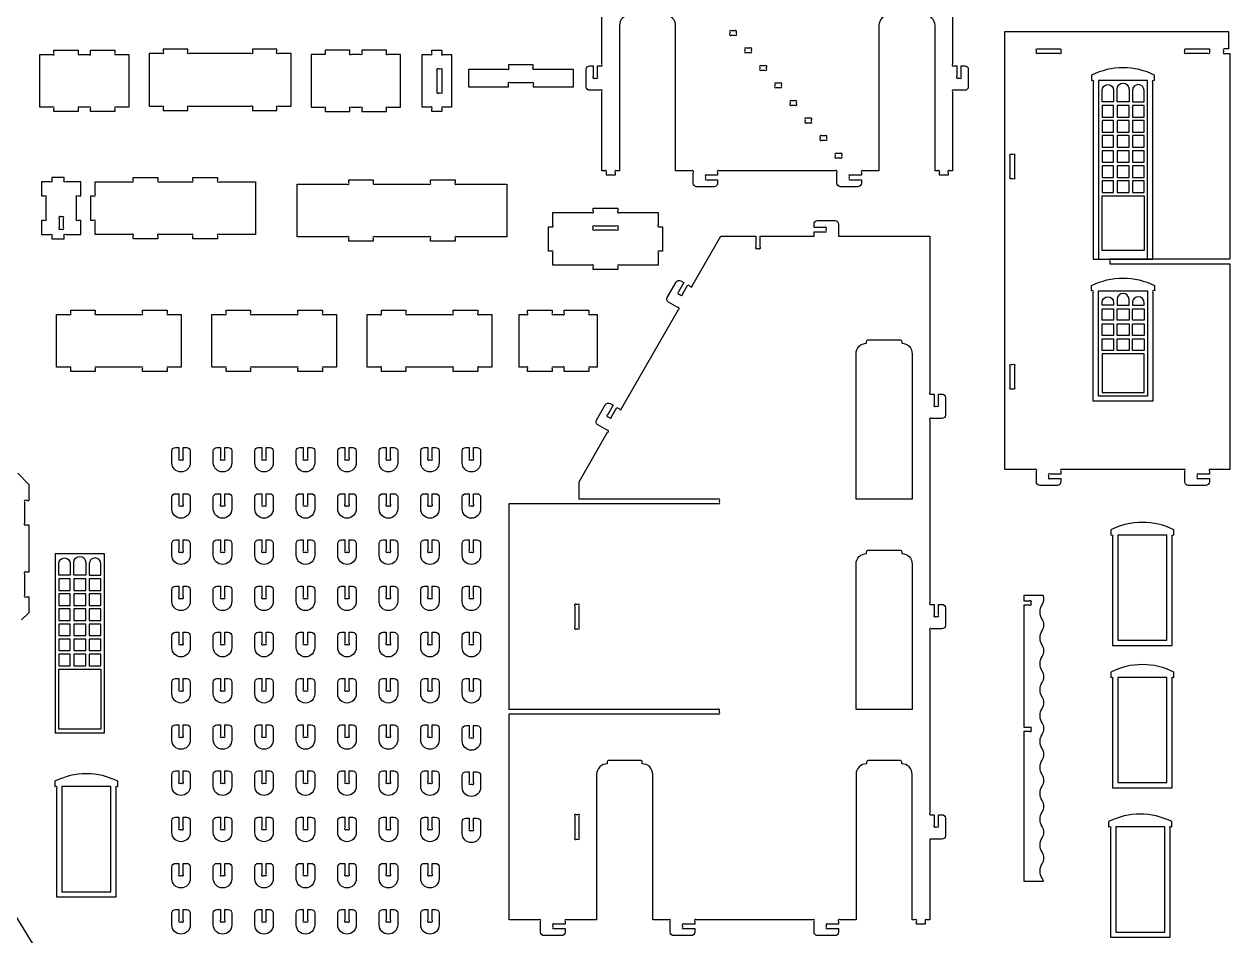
# Model space of a CAD drawing. Extents: x -4074 to 4228, y -3406 to 3854.
# Drawn here: x 920 to 4222, y -220 to 2277 of the extents above; entities that cross this region are included whole.
import ezdxf

# ---------------------------------------------------------------- set-up
doc = ezdxf.new("R2010")
doc.units = 0
doc.header["$MEASUREMENT"] = 0
doc.layers.get('0').update_dxf_attribs({"linetype": 'CONTINUOUS'})

msp = doc.modelspace()

# ---------------------------------------------------------------- linework, layer by layer
for points in [[(3462.1, 2667.6), (3462.1, 2167.3, 1), (3466.3, 2163), (3474.1, 2163), (3474.1, 2133.7, 1), (3478.3, 2129.4), (3481.8, 2129.4, 1), (3486.1, 2133.7), (3486.1, 2163), (3495.7, 2163, -0.414214), (3505.3, 2153.4), (3505.3, 2105.4, -0.414214), (3495.7, 2095.8), (3466.3, 2095.8, 1), (3462.1, 2091.6), (3462.1, 1875), (3454.3, 1875, 1), (3450.1, 1870.8), (3450.1, 1863), (3426.1, 1863), (3426.1, 1870.8, 1), (3421.8, 1875), (3414.1, 1875), (3414.1, 2273.4, 0.414214), (3385.3, 2302.2)], [(2578.9, 2302.2, 0.414214), (2550.1, 2273.4), (2550.1, 1875), (2542.3, 1875, 1), (2538.1, 1870.8), (2538.1, 1863), (2514.1, 1863), (2514.1, 1870.8, 1), (2509.8, 1875), (2502.1, 1875), (2502.1, 2091.6, 1), (2497.8, 2095.8), (2468.5, 2095.8, -0.414214), (2458.9, 2105.4), (2458.9, 2153.4, -0.414214), (2468.5, 2163), (2478.1, 2163), (2478.1, 2133.7, 1), (2482.3, 2129.4), (2485.8, 2129.4, 1), (2490.1, 2133.7), (2490.1, 2163), (2497.8, 2163, 1), (2502.1, 2167.3), (2502.1, 2439)], [(3289.3, 2302.2, 0.414214), (3260.5, 2273.4), (3260.5, 1875), (3216.7, 1875, 1), (3212.5, 1870.8), (3212.5, 1863), (3183.1, 1863, 1), (3178.9, 1858.8), (3178.9, 1855.3, 1), (3183.1, 1851), (3212.5, 1851), (3212.5, 1841.4, -0.414214), (3202.9, 1831.8), (3154.9, 1831.8, -0.414214), (3145.3, 1841.4), (3145.3, 1870.8, 1), (3141, 1875), (2823.1, 1875, 1), (2818.9, 1870.8), (2818.9, 1863), (2789.5, 1863, 1), (2785.3, 1858.8), (2785.3, 1855.3, 1), (2789.5, 1851), (2818.9, 1851), (2818.9, 1841.4, -0.414214), (2809.3, 1831.8), (2761.3, 1831.8, -0.414214), (2751.7, 1841.4), (2751.7, 1870.8, 1), (2747.4, 1875), (2703.7, 1875), (2703.7, 2273.4, 0.414214), (2674.9, 2302.2)], [(902.3, 1047), (933, 1016.2), (933, 976.9, -1), (928.8, 972.6), (925.3, 972.6, 1), (921, 968.4), (921, 909.7, 1), (925.3, 905.4), (933, 905.4), (933, 775.8), (925.3, 775.8, 1), (921, 771.6), (921, 712.9, 1), (925.3, 708.6), (933, 708.6), (933, 665.1), (913, 645.1)]]:
    msp.add_lwpolyline(points, format="xyb")
for points in [[(2856.4, 2247), (2865.8, 2247, 1), (2870.1, 2251.3), (2870.1, 2254.8, 1), (2865.8, 2259), (2856.4, 2259, 1), (2852.2, 2254.8), (2852.2, 2251.3, 1)], [(4218.1, 2208.9), (4207.9, 2208.9, 1), (4203.7, 2204.6), (4203.7, 2201.1, 1), (4207.9, 2196.9), (4221.6, 2196.9), (4221.6, 1632.9), (3897.5, 1632.9, 1), (3893.2, 1628.6), (3893.2, 1625.1, 1), (3897.5, 1620.9), (4221.6, 1620.9), (4221.6, 1056.9), (4169.5, 1056.9, 1), (4165.3, 1052.6), (4165.3, 1044.9), (4135.9, 1044.9, 1), (4131.7, 1040.6), (4131.7, 1037.1, 1), (4135.9, 1032.9), (4165.3, 1032.9), (4165.3, 1023.3, -0.414214), (4155.7, 1013.7), (4107.7, 1013.7, -0.414214), (4098.1, 1023.3), (4098.1, 1052.6, 1), (4093.8, 1056.9), (3763.1, 1056.9, 1), (3758.8, 1052.6), (3758.8, 1044.9), (3729.5, 1044.9, 1), (3725.2, 1040.6), (3725.2, 1037.1, 1), (3729.5, 1032.9), (3758.8, 1032.9), (3758.8, 1023.3, -0.414214), (3749.2, 1013.7), (3701.2, 1013.7, -0.414214), (3691.6, 1023.3), (3691.6, 1052.6, 1), (3687.4, 1056.9), (3605.2, 1056.9), (3605.2, 2256.9), (4218.1, 2256.9)], [(1206.9, 2049.4), (1172.6, 2049.4, 1), (1168.4, 2045.2), (1168.4, 2037.4), (1101.2, 2037.4), (1101.2, 2045.2, 1), (1096.9, 2049.4), (1072.4, 2049.4, 1), (1068.2, 2045.2), (1068.2, 2037.4), (1001, 2037.4), (1001, 2045.2, 1), (996.7, 2049.4), (962.4, 2049.4), (962.4, 2193.4), (996.7, 2193.4, 1), (1001, 2197.6), (1001, 2205.4), (1068.2, 2205.4), (1068.2, 2197.6, 1), (1072.4, 2193.4), (1096.9, 2193.4, 1), (1101.2, 2197.6), (1101.2, 2205.4), (1168.4, 2205.4), (1168.4, 2197.6, 1), (1172.6, 2193.4), (1206.9, 2193.4)], [(1367.9, 2040.6), (1367.9, 2048.4, -1), (1372.1, 2052.6), (1540.7, 2052.6, -1), (1544.9, 2048.4), (1544.9, 2040.6), (1612.1, 2040.6), (1612.1, 2048.4, -1), (1616.4, 2052.6), (1650.7, 2052.6), (1650.7, 2196.6), (1616.4, 2196.6, -1), (1612.1, 2200.9), (1612.1, 2208.6), (1544.9, 2208.6), (1544.9, 2200.9, -1), (1540.7, 2196.6), (1372.1, 2196.6, -1), (1367.9, 2200.9), (1367.9, 2208.6), (1300.7, 2208.6), (1300.7, 2200.9, -1), (1296.5, 2196.6), (1262.1, 2196.6), (1262.1, 2052.6), (1296.5, 2052.6, -1), (1300.7, 2048.4), (1300.7, 2040.6)], [(1911.8, 2037.4), (1911.8, 2045.2, -1), (1916.1, 2049.4), (1950.4, 2049.4), (1950.4, 2193.4), (1916.1, 2193.4, -1), (1911.8, 2197.6), (1911.8, 2205.4), (1844.6, 2205.4), (1844.6, 2197.6, -1), (1840.4, 2193.4), (1815.9, 2193.4, -1), (1811.6, 2197.6), (1811.6, 2205.4), (1744.4, 2205.4), (1744.4, 2193.4), (1705.9, 2193.4), (1705.9, 2049.4), (1740.2, 2049.4, -1), (1744.4, 2045.2), (1744.4, 2037.4), (1811.6, 2037.4), (1811.6, 2045.2, -1), (1815.9, 2049.4), (1840.4, 2049.4, -1), (1844.6, 2045.2), (1844.6, 2037.4)], [(2090.1, 2049.4), (2067.5, 2049.4, 1), (2063.2, 2045.2), (2063.2, 2037.4), (2036.3, 2037.4), (2036.3, 2045.2, 1), (2032.1, 2049.4), (2009.5, 2049.4), (2009.5, 2193.4), (2032.1, 2193.4, 1), (2036.3, 2197.6), (2036.3, 2205.4), (2063.2, 2205.4), (2063.2, 2197.6, 1), (2067.5, 2193.4), (2090.1, 2193.4)], [(2893.4, 2206.8), (2893.4, 2203.3, 1), (2897.6, 2199), (2907.1, 2199, 1), (2911.3, 2203.3), (2911.3, 2206.8, 1), (2907.1, 2211), (2897.6, 2211, 1)], [(3695.9, 2208.9), (3754.6, 2208.9, -1), (3758.8, 2204.6), (3758.8, 2201.1, -1), (3754.6, 2196.9), (3695.9, 2196.9, -1), (3691.6, 2201.1), (3691.6, 2204.6, -1)], [(4161, 2196.9), (4102.3, 2196.9, -1), (4098.1, 2201.1), (4098.1, 2204.6, -1), (4102.3, 2208.9), (4161, 2208.9, -1), (4165.3, 2204.6), (4165.3, 2201.1, -1)], [(2063.2, 2150.8), (2063.2, 2092, -1), (2059, 2087.8), (2055.5, 2087.8, -1), (2051.2, 2092), (2051.2, 2150.8, -1), (2055.5, 2155), (2059, 2155, -1)], [(2246.6, 2105.1), (2246.6, 2112.8, -1), (2250.9, 2117.1), (2309.6, 2117.1, -1), (2313.8, 2112.8), (2313.8, 2105.1), (2424.2, 2105.1), (2424.2, 2153.1), (2318.1, 2153.1, -1), (2313.8, 2157.3), (2313.8, 2165.1), (2246.6, 2165.1), (2246.6, 2157.3, -1), (2242.4, 2153.1), (2136.2, 2153.1), (2136.2, 2105.1)], [(2952.6, 2155.3), (2952.6, 2158.8, 1), (2948.3, 2163), (2938.9, 2163, 1), (2934.6, 2158.8), (2934.6, 2155.3, 1), (2938.9, 2151), (2948.3, 2151, 1)], [(3842.7, 2122.5), (3843.2, 2122.5, -1), (3847.5, 2118.2), (3847.5, 1632.9), (4010.7, 1632.9), (4010.7, 2118.2, -1), (4014.9, 2122.5), (4015.5, 2122.5), (4015.5, 2136.9, 0.238913), (3842.7, 2136.9)], [(2980.1, 2103), (2989.6, 2103, 1), (2993.8, 2107.3), (2993.8, 2110.8, 1), (2989.6, 2115), (2980.1, 2115, 1), (2975.9, 2110.8), (2975.9, 2107.3, 1)], [(3912.7, 2063.8), (3912.7, 2099, -1), (3945.4, 2099), (3945.4, 2063.8)], [(3903.1, 2095.5), (3903.1, 2063.8), (3871.5, 2063.8), (3871.5, 2095.5, -1)], [(3955, 2095.5), (3955, 2063.8), (3986.7, 2063.8), (3986.7, 2095.5, 1)], [(3021.3, 2055), (3030.8, 2055, 1), (3035, 2059.3), (3035, 2062.8, 1), (3030.8, 2067), (3021.3, 2067, 1), (3017.1, 2062.8), (3017.1, 2059.3, 1)], [(3062.6, 2007), (3072, 2007, 1), (3076.3, 2011.3), (3076.3, 2014.8, 1), (3072, 2019), (3062.6, 2019, 1), (3058.3, 2014.8), (3058.3, 2011.3, 1)], [(3103.8, 1959), (3113.3, 1959, 1), (3117.5, 1963.3), (3117.5, 1966.8, 1), (3113.3, 1971), (3103.8, 1971, 1), (3099.6, 1966.8), (3099.6, 1963.3, 1)], [(3145.1, 1911), (3154.5, 1911, 1), (3158.7, 1915.3), (3158.7, 1918.8, 1), (3154.5, 1923), (3145.1, 1923, 1), (3140.8, 1918.8), (3140.8, 1915.3, 1)], [(3631.6, 1916.6), (3631.6, 1857.9, -1), (3627.4, 1853.7), (3625.6, 1853.7), (3623.9, 1853.7, -1), (3619.6, 1857.9), (3619.6, 1916.6, -1), (3623.9, 1920.9), (3627.4, 1920.9, -1)], [(1029.7, 1689), (1029.7, 1696.8, -1), (1033.9, 1701), (1075.3, 1701), (1075.3, 1739.4), (1067.5, 1739.4, -1), (1063.3, 1743.7), (1063.3, 1802.4, -1), (1067.5, 1806.6), (1075.3, 1806.6), (1075.3, 1845), (1033.9, 1845, -1), (1029.7, 1849.3), (1029.7, 1857), (996.1, 1857), (996.1, 1849.3, -1), (991.8, 1845), (967.3, 1845), (967.3, 1806.6), (975, 1806.6, -1), (979.3, 1802.4), (979.3, 1743.7, -1), (975, 1739.4), (967.3, 1739.4), (967.3, 1701), (991.8, 1701, -1), (996.1, 1696.8), (996.1, 1689)], [(1553.5, 1701), (1453.6, 1701, 1), (1449.4, 1696.8), (1449.4, 1689), (1382.2, 1689), (1382.2, 1696.8, 1), (1377.9, 1701), (1290.1, 1701, 1), (1285.8, 1696.8), (1285.8, 1689), (1218.6, 1689), (1218.6, 1696.8, 1), (1214.4, 1701), (1114.5, 1701), (1114.5, 1735.2, 1), (1110.2, 1739.4), (1102.5, 1739.4), (1102.5, 1806.6), (1110.2, 1806.6, 1), (1114.5, 1810.9), (1114.5, 1845), (1214.4, 1845, 1), (1218.6, 1849.3), (1218.6, 1857), (1285.8, 1857), (1285.8, 1849.3, 1), (1290.1, 1845), (1377.9, 1845, 1), (1382.2, 1849.3), (1382.2, 1857), (1449.4, 1857), (1449.4, 1849.3, 1), (1453.6, 1845), (1553.5, 1845)], [(1876, 1850.6), (1876, 1842.8, 1), (1880.3, 1838.6), (2028.6, 1838.6, 1), (2032.8, 1842.8), (2032.8, 1850.6), (2100, 1850.6), (2100, 1842.8, 1), (2104.2, 1838.6), (2241.5, 1838.6), (2241.5, 1694.6), (2104.2, 1694.6, 1), (2100, 1690.3), (2100, 1682.6), (2032.8, 1682.6), (2032.8, 1690.3, 1), (2028.6, 1694.6), (1880.3, 1694.6, 1), (1876, 1690.3), (1876, 1682.6), (1808.8, 1682.6), (1808.8, 1690.3, 1), (1804.6, 1694.6), (1667.3, 1694.6), (1667.3, 1838.6), (1804.6, 1838.6, 1), (1808.8, 1842.8), (1808.8, 1850.6)], [(2478.2, 1604.7), (2478.2, 1612.5, 1), (2473.9, 1616.7), (2367.8, 1616.7), (2367.8, 1650.9, 1), (2363.5, 1655.1), (2355.8, 1655.1), (2355.8, 1722.3), (2363.5, 1722.3, 1), (2367.8, 1726.6), (2367.8, 1760.7), (2473.9, 1760.7, 1), (2478.2, 1765), (2478.2, 1772.7), (2545.4, 1772.7), (2545.4, 1765, 1), (2549.6, 1760.7), (2655.8, 1760.7), (2655.8, 1726.6, 1), (2660, 1722.3), (2667.8, 1722.3), (2667.8, 1655.1), (2660, 1655.1, 1), (2655.8, 1650.9), (2655.8, 1616.7), (2549.6, 1616.7, 1), (2545.4, 1612.5), (2545.4, 1604.7)], [(1015.3, 1744.8), (1015.3, 1719.7, 1), (1019.5, 1715.4), (1023, 1715.4, 1), (1027.3, 1719.7), (1027.3, 1744.8, 1), (1023, 1749), (1019.5, 1749, 1)], [(2927.8, 1662.3), (2931.3, 1662.3, 1), (2935.5, 1666.6), (2935.5, 1695.9), (3082.8, 1695.9), (3082.8, 1707.9), (3112.1, 1707.9, 1), (3116.4, 1712.2), (3116.4, 1715.7, 1), (3112.1, 1719.9), (3082.8, 1719.9), (3082.8, 1729.5, -0.414214), (3092.4, 1739.1), (3140.4, 1739.1, -0.414214), (3150, 1729.5), (3150, 1695.9), (3399.6, 1695.9), (3399.6, 1268.2, 1), (3403.8, 1263.9), (3411.6, 1263.9), (3411.6, 1234.6, 1), (3415.8, 1230.3), (3419.3, 1230.3, 1), (3423.6, 1234.6), (3423.6, 1263.9), (3433.2, 1263.9, -0.414214), (3442.8, 1254.3), (3442.8, 1206.3, -0.414214), (3433.2, 1196.7), (3403.8, 1196.7, 1), (3399.6, 1192.5), (3399.6, 692.2, 1), (3403.8, 687.9), (3411.6, 687.9), (3411.6, 658.6, 1), (3415.8, 654.3), (3419.3, 654.3, 1), (3423.6, 658.6), (3423.6, 687.9), (3433.2, 687.9, -0.414214), (3442.8, 678.3), (3442.8, 630.3, -0.414214), (3433.2, 620.7), (3403.8, 620.7, 1), (3399.6, 616.5), (3399.6, 116.2, 1), (3403.8, 111.9), (3411.6, 111.9), (3411.6, 82.6, 1), (3415.8, 78.3), (3419.3, 78.3, 1), (3423.6, 82.6), (3423.6, 111.9), (3433.2, 111.9, -0.414214), (3442.8, 102.3), (3442.8, 54.3, -0.414214), (3433.2, 44.7), (3399.6, 44.7), (3399.6, -176.1), (3391.8, -176.1, 1), (3387.6, -180.3), (3387.6, -188.1), (3363.6, -188.1), (3363.6, -180.3, 1), (3359.3, -176.1), (3351.6, -176.1), (3351.6, 222.3, 0.414214), (3322.8, 251.1), (3322.8, 255.9, 0.414214), (3318, 260.7), (3231.6, 260.7, 0.414214), (3226.8, 255.9), (3226.8, 251.1, 0.414214), (3198, 222.3), (3198, -176.1), (3154.2, -176.1, 1), (3150, -180.3), (3150, -188.1), (3120.6, -188.1, 1), (3116.4, -192.3), (3116.4, -195.8, 1), (3120.6, -200.1), (3150, -200.1), (3150, -209.7, -0.414214), (3140.4, -219.3), (3092.4, -219.3, -0.414214), (3082.8, -209.7), (3082.8, -180.3, 1), (3078.5, -176.1), (2760.6, -176.1, 1), (2756.4, -180.3), (2756.4, -188.1), (2727, -188.1, 1), (2722.8, -192.3), (2722.8, -195.8, 1), (2727, -200.1), (2756.4, -200.1), (2756.4, -209.7, -0.414214), (2746.8, -219.3), (2698.8, -219.3, -0.414214), (2689.2, -209.7), (2689.2, -180.3, 1), (2684.9, -176.1), (2641.2, -176.1), (2641.2, 222.3, 0.414214), (2612.4, 251.1), (2612.4, 255.9, 0.414214), (2607.6, 260.7), (2521.2, 260.7, 0.414214), (2516.4, 255.9), (2516.4, 251.1, 0.414214), (2487.6, 222.3), (2487.6, -176.1), (2405.4, -176.1, 1), (2401.2, -180.3), (2401.2, -188.1), (2371.8, -188.1, 1), (2367.6, -192.3), (2367.6, -195.8, 1), (2371.8, -200.1), (2401.2, -200.1), (2401.2, -209.7, -0.414214), (2391.6, -219.3), (2343.6, -219.3, -0.414214), (2334, -209.7), (2334, -180.3, 1), (2329.7, -176.1), (2247.6, -176.1), (2247.6, 387.9), (2819.3, 387.9, 1), (2823.6, 392.2), (2823.6, 395.7, 1), (2819.3, 399.9), (2247.6, 399.9), (2247.6, 963.9), (2819.3, 963.9, 1), (2823.6, 968.2), (2823.6, 971.7, 1), (2819.3, 975.9), (2439.6, 975.9), (2439.6, 1023.9), (2517.6, 1159.1, 1), (2516.1, 1164.9), (2490.7, 1179.6, -0.414214), (2487.2, 1192.7), (2511.2, 1234.3, -0.414214), (2524.3, 1237.8), (2532.6, 1233), (2517.9, 1207.6, 1), (2519.5, 1201.8), (2522.5, 1200, 1), (2528.3, 1201.6), (2543, 1227), (2549.7, 1223.1, 1), (2555.5, 1224.7), (2711.6, 1495.1, 1), (2710.1, 1500.9), (2684.7, 1515.6, -0.414214), (2681.1, 1528.7), (2705.1, 1570.3, -0.414214), (2718.3, 1573.8), (2726.6, 1569), (2711.9, 1543.6, 1), (2713.4, 1537.8), (2716.5, 1536, 1), (2722.3, 1537.6), (2737, 1563), (2743.7, 1559.1, 1), (2749.5, 1560.7), (2827.5, 1695.9), (2923.5, 1695.9), (2923.5, 1666.6, 1)], [(2541.1, 1712.7), (2482.4, 1712.7, -1), (2478.2, 1717), (2478.2, 1720.5, -1), (2482.4, 1724.7), (2541.1, 1724.7, -1), (2545.4, 1720.5), (2545.4, 1717, -1)], [(4015.5, 1546.5), (4014.9, 1546.5, 1), (4010.7, 1542.2), (4010.7, 1244.1), (3847.5, 1244.1), (3847.5, 1542.2, 1), (3843.2, 1546.5), (3842.7, 1546.5), (3842.7, 1560.9, -0.238913), (4015.5, 1560.9)], [(3903.1, 1514.7), (3903.1, 1507), (3871.5, 1507), (3871.5, 1514.7, -1)], [(3945.4, 1507), (3945.4, 1523, 1), (3912.7, 1523), (3912.7, 1507)], [(3955, 1514.7), (3955, 1507), (3986.7, 1507), (3986.7, 1514.7, 1)], [(1349.8, 1337.4), (1315.5, 1337.4, 1), (1311.3, 1333.2), (1311.3, 1325.4), (1244.1, 1325.4), (1244.1, 1333.2, 1), (1239.8, 1337.4), (1118.7, 1337.4, 1), (1114.5, 1333.2), (1114.5, 1325.4), (1047.3, 1325.4), (1047.3, 1333.2, 1), (1043, 1337.4), (1008.7, 1337.4), (1008.7, 1481.4), (1043, 1481.4, 1), (1047.3, 1485.7), (1047.3, 1493.4), (1114.5, 1493.4), (1114.5, 1485.7, 1), (1118.7, 1481.4), (1239.8, 1481.4, 1), (1244.1, 1485.7), (1244.1, 1493.4), (1311.3, 1493.4), (1311.3, 1485.7, 1), (1315.5, 1481.4), (1349.8, 1481.4)], [(1434.1, 1481.4), (1468.4, 1481.4, 1), (1472.7, 1485.7), (1472.7, 1493.4), (1539.9, 1493.4), (1539.9, 1485.7, 1), (1544.1, 1481.4), (1665.2, 1481.4, 1), (1669.5, 1485.7), (1669.5, 1493.4), (1736.7, 1493.4), (1736.7, 1485.7, 1), (1740.9, 1481.4), (1775.2, 1481.4), (1775.2, 1337.4), (1740.9, 1337.4, 1), (1736.7, 1333.2), (1736.7, 1325.4), (1669.5, 1325.4), (1669.5, 1333.2, 1), (1665.2, 1337.4), (1544.1, 1337.4, 1), (1539.9, 1333.2), (1539.9, 1325.4), (1472.7, 1325.4), (1472.7, 1333.2, 1), (1468.4, 1337.4), (1434.1, 1337.4)], [(1859.5, 1481.4), (1893.8, 1481.4, 1), (1898, 1485.7), (1898, 1493.4), (1965.2, 1493.4), (1965.2, 1485.7, 1), (1969.5, 1481.4), (2090.6, 1481.4, 1), (2094.9, 1485.7), (2094.9, 1493.4), (2162.1, 1493.4), (2162.1, 1485.7, 1), (2166.3, 1481.4), (2200.6, 1481.4), (2200.6, 1337.4), (2166.3, 1337.4, 1), (2162.1, 1333.2), (2162.1, 1325.4), (2094.9, 1325.4), (2094.9, 1333.2, 1), (2090.6, 1337.4), (1969.5, 1337.4, 1), (1965.2, 1333.2), (1965.2, 1325.4), (1898, 1325.4), (1898, 1333.2, 1), (1893.8, 1337.4), (1859.5, 1337.4)], [(2275.1, 1481.4), (2294.2, 1481.4, 1), (2298.4, 1485.7), (2298.4, 1493.4), (2365.6, 1493.4), (2365.6, 1485.7, 1), (2369.9, 1481.4), (2394.4, 1481.4, 1), (2398.7, 1485.7), (2398.7, 1493.4), (2465.9, 1493.4), (2465.9, 1485.7, 1), (2470.1, 1481.4), (2489.2, 1481.4), (2489.2, 1337.4), (2470.1, 1337.4, 1), (2465.9, 1333.2), (2465.9, 1325.4), (2398.7, 1325.4), (2398.7, 1333.2, 1), (2394.4, 1337.4), (2369.9, 1337.4, 1), (2365.6, 1333.2), (2365.6, 1325.4), (2298.4, 1325.4), (2298.4, 1333.2, 1), (2294.2, 1337.4), (2275.1, 1337.4)], [(3351.6, 1374.3), (3351.6, 975.9), (3198, 975.9), (3198, 1374.3, -0.414214), (3226.8, 1403.1), (3226.8, 1407.9, -0.414214), (3231.6, 1412.7), (3318, 1412.7, -0.414214), (3322.8, 1407.9), (3322.8, 1403.1, -0.414214)], [(3631.6, 1340.6), (3631.6, 1281.9, -1), (3627.4, 1277.7), (3625.6, 1277.7), (3623.9, 1277.7, -1), (3619.6, 1281.9), (3619.6, 1340.6, -1), (3623.9, 1344.9), (3627.4, 1344.9, -1)], [(1343.5, 1117.6), (1343.5, 1088.3, 1), (1347.8, 1084), (1351.3, 1084, 1), (1355.5, 1088.3), (1355.5, 1117.6), (1365.1, 1117.6, -0.414214), (1374.7, 1108), (1374.7, 1075.6, -1), (1324.3, 1075.6), (1324.3, 1108, -0.414214), (1333.9, 1117.6)], [(1457.1, 1117.6), (1457.1, 1088.3, 1), (1461.4, 1084), (1464.9, 1084, 1), (1469.1, 1088.3), (1469.1, 1117.6), (1478.7, 1117.6, -0.414214), (1488.3, 1108), (1488.3, 1075.6, -1), (1437.9, 1075.6), (1437.9, 1108, -0.414214), (1447.5, 1117.6)], [(1570.7, 1117.6), (1570.7, 1088.3, 1), (1575, 1084), (1578.5, 1084, 1), (1582.7, 1088.3), (1582.7, 1117.6), (1592.3, 1117.6, -0.414214), (1601.9, 1108), (1601.9, 1075.6, -1), (1551.5, 1075.6), (1551.5, 1108, -0.414214), (1561.1, 1117.6)], [(1684.3, 1117.6), (1684.3, 1088.3, 1), (1688.5, 1084), (1692.1, 1084, 1), (1696.3, 1088.3), (1696.3, 1117.6), (1705.9, 1117.6, -0.414214), (1715.5, 1108), (1715.5, 1075.6, -1), (1665.1, 1075.6), (1665.1, 1108, -0.414214), (1674.7, 1117.6)], [(1797.9, 1117.6), (1797.9, 1088.3, 1), (1802.1, 1084), (1805.7, 1084, 1), (1809.9, 1088.3), (1809.9, 1117.6), (1819.5, 1117.6, -0.414214), (1829.1, 1108), (1829.1, 1075.6, -1), (1778.7, 1075.6), (1778.7, 1108, -0.414214), (1788.3, 1117.6)], [(1911.5, 1117.6), (1911.5, 1088.3, 1), (1915.7, 1084), (1919.3, 1084, 1), (1923.5, 1088.3), (1923.5, 1117.6), (1933.1, 1117.6, -0.414214), (1942.7, 1108), (1942.7, 1075.6, -1), (1892.3, 1075.6), (1892.3, 1108, -0.414214), (1901.9, 1117.6)], [(2025.1, 1117.6), (2025.1, 1088.3, 1), (2029.3, 1084), (2032.9, 1084, 1), (2037.1, 1088.3), (2037.1, 1117.6), (2046.7, 1117.6, -0.414214), (2056.3, 1108), (2056.3, 1075.6, -1), (2005.9, 1075.6), (2005.9, 1108, -0.414214), (2015.5, 1117.6)], [(2138.7, 1117.6), (2138.7, 1088.3, 1), (2142.9, 1084), (2146.5, 1084, 1), (2150.7, 1088.3), (2150.7, 1117.6), (2160.3, 1117.6, -0.414214), (2169.9, 1108), (2169.9, 1075.6, -1), (2119.5, 1075.6), (2119.5, 1108, -0.414214), (2129.1, 1117.6)], [(1343.5, 991), (1343.5, 961.7, 1), (1347.8, 957.4), (1351.3, 957.4, 1), (1355.5, 961.7), (1355.5, 991), (1365.1, 991, -0.414214), (1374.7, 981.4), (1374.7, 949, -1), (1324.3, 949), (1324.3, 981.4, -0.414214), (1333.9, 991)], [(1457.1, 991), (1457.1, 961.7, 1), (1461.4, 957.4), (1464.9, 957.4, 1), (1469.1, 961.7), (1469.1, 991), (1478.7, 991, -0.414214), (1488.3, 981.4), (1488.3, 949, -1), (1437.9, 949), (1437.9, 981.4, -0.414214), (1447.5, 991)], [(1570.7, 991), (1570.7, 961.7, 1), (1575, 957.4), (1578.5, 957.4, 1), (1582.7, 961.7), (1582.7, 991), (1592.3, 991, -0.414214), (1601.9, 981.4), (1601.9, 949, -1), (1551.5, 949), (1551.5, 981.4, -0.414214), (1561.1, 991)], [(1684.3, 991), (1684.3, 961.7, 1), (1688.5, 957.4), (1692.1, 957.4, 1), (1696.3, 961.7), (1696.3, 991), (1705.9, 991, -0.414214), (1715.5, 981.4), (1715.5, 949, -1), (1665.1, 949), (1665.1, 981.4, -0.414214), (1674.7, 991)], [(1797.9, 991), (1797.9, 961.7, 1), (1802.1, 957.4), (1805.7, 957.4, 1), (1809.9, 961.7), (1809.9, 991), (1819.5, 991, -0.414214), (1829.1, 981.4), (1829.1, 949, -1), (1778.7, 949), (1778.7, 981.4, -0.414214), (1788.3, 991)], [(1911.5, 991), (1911.5, 961.7, 1), (1915.7, 957.4), (1919.3, 957.4, 1), (1923.5, 961.7), (1923.5, 991), (1933.1, 991, -0.414214), (1942.7, 981.4), (1942.7, 949, -1), (1892.3, 949), (1892.3, 981.4, -0.414214), (1901.9, 991)], [(2025.1, 991), (2025.1, 961.7, 1), (2029.3, 957.4), (2032.9, 957.4, 1), (2037.1, 961.7), (2037.1, 991), (2046.7, 991, -0.414214), (2056.3, 981.4), (2056.3, 949, -1), (2005.9, 949), (2005.9, 981.4, -0.414214), (2015.5, 991)], [(2138.7, 991), (2138.7, 961.7, 1), (2142.9, 957.4), (2146.5, 957.4, 1), (2150.7, 961.7), (2150.7, 991), (2160.3, 991, -0.414214), (2169.9, 981.4), (2169.9, 949, -1), (2119.5, 949), (2119.5, 981.4, -0.414214), (2129.1, 991)], [(3895.6, 877.5), (3896.1, 877.5, -1), (3900.4, 873.3), (3900.4, 575.1), (4063.6, 575.1), (4063.6, 873.3, -1), (4067.8, 877.5), (4068.4, 877.5), (4068.4, 891.9, 0.238913), (3895.6, 891.9)], [(1343.5, 864.5), (1343.5, 835.1, 1), (1347.8, 830.9), (1351.3, 830.9, 1), (1355.5, 835.1), (1355.5, 864.5), (1365.1, 864.5, -0.414214), (1374.7, 854.9), (1374.7, 822.5, -1), (1324.3, 822.5), (1324.3, 854.9, -0.414214), (1333.9, 864.5)], [(1457.1, 864.5), (1457.1, 835.1, 1), (1461.4, 830.9), (1464.9, 830.9, 1), (1469.1, 835.1), (1469.1, 864.5), (1478.7, 864.5, -0.414214), (1488.3, 854.9), (1488.3, 822.5, -1), (1437.9, 822.5), (1437.9, 854.9, -0.414214), (1447.5, 864.5)], [(1570.7, 864.5), (1570.7, 835.1, 1), (1575, 830.9), (1578.5, 830.9, 1), (1582.7, 835.1), (1582.7, 864.5), (1592.3, 864.5, -0.414214), (1601.9, 854.9), (1601.9, 822.5, -1), (1551.5, 822.5), (1551.5, 854.9, -0.414214), (1561.1, 864.5)], [(1684.3, 864.5), (1684.3, 835.1, 1), (1688.5, 830.9), (1692.1, 830.9, 1), (1696.3, 835.1), (1696.3, 864.5), (1705.9, 864.5, -0.414214), (1715.5, 854.9), (1715.5, 822.5, -1), (1665.1, 822.5), (1665.1, 854.9, -0.414214), (1674.7, 864.5)], [(1797.9, 864.5), (1797.9, 835.1, 1), (1802.1, 830.9), (1805.7, 830.9, 1), (1809.9, 835.1), (1809.9, 864.5), (1819.5, 864.5, -0.414214), (1829.1, 854.9), (1829.1, 822.5, -1), (1778.7, 822.5), (1778.7, 854.9, -0.414214), (1788.3, 864.5)], [(1911.5, 864.5), (1911.5, 835.1, 1), (1915.7, 830.9), (1919.3, 830.9, 1), (1923.5, 835.1), (1923.5, 864.5), (1933.1, 864.5, -0.414214), (1942.7, 854.9), (1942.7, 822.5, -1), (1892.3, 822.5), (1892.3, 854.9, -0.414214), (1901.9, 864.5)], [(2025.1, 864.5), (2025.1, 835.1, 1), (2029.3, 830.9), (2032.9, 830.9, 1), (2037.1, 835.1), (2037.1, 864.5), (2046.7, 864.5, -0.414214), (2056.3, 854.9), (2056.3, 822.5, -1), (2005.9, 822.5), (2005.9, 854.9, -0.414214), (2015.5, 864.5)], [(2138.7, 864.5), (2138.7, 835.1, 1), (2142.9, 830.9), (2146.5, 830.9, 1), (2150.7, 835.1), (2150.7, 864.5), (2160.3, 864.5, -0.414214), (2169.9, 854.9), (2169.9, 822.5, -1), (2119.5, 822.5), (2119.5, 854.9, -0.414214), (2129.1, 864.5)], [(3351.6, 798.3), (3351.6, 399.9), (3198, 399.9), (3198, 798.3, -0.414214), (3226.8, 827.1), (3226.8, 831.9, -0.414214), (3231.6, 836.7), (3318, 836.7, -0.414214), (3322.8, 831.9), (3322.8, 827.1, -0.414214)], [(1046.3, 799.2), (1046.3, 767.5), (1014.7, 767.5), (1014.7, 799.2, -1)], [(1055.9, 767.5), (1055.9, 802.6, -1), (1088.6, 802.6), (1088.6, 767.5)], [(1098.2, 799.2), (1098.2, 767.5), (1129.9, 767.5), (1129.9, 799.2, 1)], [(1343.5, 737.9), (1343.5, 708.5, 1), (1347.8, 704.3), (1351.3, 704.3, 1), (1355.5, 708.5), (1355.5, 737.9), (1365.1, 737.9, -0.414214), (1374.7, 728.3), (1374.7, 695.9, -1), (1324.3, 695.9), (1324.3, 728.3, -0.414214), (1333.9, 737.9)], [(1457.1, 737.9), (1457.1, 708.5, 1), (1461.4, 704.3), (1464.9, 704.3, 1), (1469.1, 708.5), (1469.1, 737.9), (1478.7, 737.9, -0.414214), (1488.3, 728.3), (1488.3, 695.9, -1), (1437.9, 695.9), (1437.9, 728.3, -0.414214), (1447.5, 737.9)], [(1570.7, 737.9), (1570.7, 708.5, 1), (1575, 704.3), (1578.5, 704.3, 1), (1582.7, 708.5), (1582.7, 737.9), (1592.3, 737.9, -0.414214), (1601.9, 728.3), (1601.9, 695.9, -1), (1551.5, 695.9), (1551.5, 728.3, -0.414214), (1561.1, 737.9)], [(1684.3, 737.9), (1684.3, 708.5, 1), (1688.5, 704.3), (1692.1, 704.3, 1), (1696.3, 708.5), (1696.3, 737.9), (1705.9, 737.9, -0.414214), (1715.5, 728.3), (1715.5, 695.9, -1), (1665.1, 695.9), (1665.1, 728.3, -0.414214), (1674.7, 737.9)], [(1797.9, 737.9), (1797.9, 708.5, 1), (1802.1, 704.3), (1805.7, 704.3, 1), (1809.9, 708.5), (1809.9, 737.9), (1819.5, 737.9, -0.414214), (1829.1, 728.3), (1829.1, 695.9, -1), (1778.7, 695.9), (1778.7, 728.3, -0.414214), (1788.3, 737.9)], [(1911.5, 737.9), (1911.5, 708.5, 1), (1915.7, 704.3), (1919.3, 704.3, 1), (1923.5, 708.5), (1923.5, 737.9), (1933.1, 737.9, -0.414214), (1942.7, 728.3), (1942.7, 695.9, -1), (1892.3, 695.9), (1892.3, 728.3, -0.414214), (1901.9, 737.9)], [(2025.1, 737.9), (2025.1, 708.5, 1), (2029.3, 704.3), (2032.9, 704.3, 1), (2037.1, 708.5), (2037.1, 737.9), (2046.7, 737.9, -0.414214), (2056.3, 728.3), (2056.3, 695.9, -1), (2005.9, 695.9), (2005.9, 728.3, -0.414214), (2015.5, 737.9)], [(2138.7, 737.9), (2138.7, 708.5, 1), (2142.9, 704.3), (2146.5, 704.3, 1), (2150.7, 708.5), (2150.7, 737.9), (2160.3, 737.9, -0.414214), (2169.9, 728.3), (2169.9, 695.9, -1), (2119.5, 695.9), (2119.5, 728.3, -0.414214), (2129.1, 737.9)], [(3711.3, -70, 0.076889), (3707.6, -62, -0.300981), (3707.6, -22.9, 0.300981), (3707.6, 8.9, -0.300981), (3707.6, 48.1, 0.300981), (3707.6, 79.9, -0.300981), (3707.6, 119.1, 0.300981), (3707.6, 150.8, -0.300981), (3707.6, 190, 0.300981), (3707.6, 221.8, -0.300981), (3707.6, 261, 0.300981), (3707.6, 292.8, -0.300981), (3707.6, 331.9, 0.300981), (3707.6, 363.7, -0.300981), (3707.6, 402.9, 0.300981), (3707.6, 434.7, -0.300981), (3707.6, 473.9, 0.300981), (3707.6, 505.6, -0.300981), (3707.6, 544.8, 0.300981), (3707.6, 576.6, -0.300981), (3707.6, 615.8, 0.300981), (3707.6, 647.6, -0.300981), (3707.6, 686.7, 0.236244), (3710.7, 712.3), (3657.6, 712.3), (3657.6, 697.9), (3672.5, 697.9, -1), (3676.8, 693.7), (3676.8, 690.2, -1), (3672.5, 685.9), (3657.6, 685.9), (3657.6, 351.3), (3672.5, 351.3, -1), (3676.8, 347), (3676.8, 343.5, -1), (3672.5, 339.3), (3657.6, 339.3), (3657.6, -70)], [(2427.6, 683.7), (2427.6, 625, 1), (2431.8, 620.7), (2433.6, 620.7), (2435.3, 620.7, 1), (2439.6, 625), (2439.6, 683.7, 1), (2435.3, 687.9), (2431.8, 687.9, 1)], [(1343.5, 611.3), (1343.5, 582, 1), (1347.8, 577.7), (1351.3, 577.7, 1), (1355.5, 582), (1355.5, 611.3), (1365.1, 611.3, -0.414214), (1374.7, 601.7), (1374.7, 569.3, -1), (1324.3, 569.3), (1324.3, 601.7, -0.414214), (1333.9, 611.3)], [(1457.1, 611.3), (1457.1, 582, 1), (1461.4, 577.7), (1464.9, 577.7, 1), (1469.1, 582), (1469.1, 611.3), (1478.7, 611.3, -0.414214), (1488.3, 601.7), (1488.3, 569.3, -1), (1437.9, 569.3), (1437.9, 601.7, -0.414214), (1447.5, 611.3)], [(1570.7, 611.3), (1570.7, 582, 1), (1575, 577.7), (1578.5, 577.7, 1), (1582.7, 582), (1582.7, 611.3), (1592.3, 611.3, -0.414214), (1601.9, 601.7), (1601.9, 569.3, -1), (1551.5, 569.3), (1551.5, 601.7, -0.414214), (1561.1, 611.3)], [(1684.3, 611.3), (1684.3, 582, 1), (1688.5, 577.7), (1692.1, 577.7, 1), (1696.3, 582), (1696.3, 611.3), (1705.9, 611.3, -0.414214), (1715.5, 601.7), (1715.5, 569.3, -1), (1665.1, 569.3), (1665.1, 601.7, -0.414214), (1674.7, 611.3)], [(1797.9, 611.3), (1797.9, 582, 1), (1802.1, 577.7), (1805.7, 577.7, 1), (1809.9, 582), (1809.9, 611.3), (1819.5, 611.3, -0.414214), (1829.1, 601.7), (1829.1, 569.3, -1), (1778.7, 569.3), (1778.7, 601.7, -0.414214), (1788.3, 611.3)], [(1911.5, 611.3), (1911.5, 582, 1), (1915.7, 577.7), (1919.3, 577.7, 1), (1923.5, 582), (1923.5, 611.3), (1933.1, 611.3, -0.414214), (1942.7, 601.7), (1942.7, 569.3, -1), (1892.3, 569.3), (1892.3, 601.7, -0.414214), (1901.9, 611.3)], [(2025.1, 611.3), (2025.1, 582, 1), (2029.3, 577.7), (2032.9, 577.7, 1), (2037.1, 582), (2037.1, 611.3), (2046.7, 611.3, -0.414214), (2056.3, 601.7), (2056.3, 569.3, -1), (2005.9, 569.3), (2005.9, 601.7, -0.414214), (2015.5, 611.3)], [(2138.7, 611.3), (2138.7, 582, 1), (2142.9, 577.7), (2146.5, 577.7, 1), (2150.7, 582), (2150.7, 611.3), (2160.3, 611.3, -0.414214), (2169.9, 601.7), (2169.9, 569.3, -1), (2119.5, 569.3), (2119.5, 601.7, -0.414214), (2129.1, 611.3)], [(3895.6, 487.9), (3896.1, 487.9, -1), (3900.4, 483.6), (3900.4, 185.5), (4063.6, 185.5), (4063.6, 483.6, -1), (4067.8, 487.9), (4068.4, 487.9), (4068.4, 502.3, 0.238913), (3895.6, 502.3)], [(1343.5, 484.8), (1343.5, 455.4, 1), (1347.8, 451.2), (1351.3, 451.2, 1), (1355.5, 455.4), (1355.5, 484.8), (1365.1, 484.8, -0.414214), (1374.7, 475.2), (1374.7, 442.8, -1), (1324.3, 442.8), (1324.3, 475.2, -0.414214), (1333.9, 484.8)], [(1457.1, 484.8), (1457.1, 455.4, 1), (1461.4, 451.2), (1464.9, 451.2, 1), (1469.1, 455.4), (1469.1, 484.8), (1478.7, 484.8, -0.414214), (1488.3, 475.2), (1488.3, 442.8, -1), (1437.9, 442.8), (1437.9, 475.2, -0.414214), (1447.5, 484.8)], [(1570.7, 484.8), (1570.7, 455.4, 1), (1575, 451.2), (1578.5, 451.2, 1), (1582.7, 455.4), (1582.7, 484.8), (1592.3, 484.8, -0.414214), (1601.9, 475.2), (1601.9, 442.8, -1), (1551.5, 442.8), (1551.5, 475.2, -0.414214), (1561.1, 484.8)], [(1684.3, 484.8), (1684.3, 455.4, 1), (1688.5, 451.2), (1692.1, 451.2, 1), (1696.3, 455.4), (1696.3, 484.8), (1705.9, 484.8, -0.414214), (1715.5, 475.2), (1715.5, 442.8, -1), (1665.1, 442.8), (1665.1, 475.2, -0.414214), (1674.7, 484.8)], [(1797.9, 484.8), (1797.9, 455.4, 1), (1802.1, 451.2), (1805.7, 451.2, 1), (1809.9, 455.4), (1809.9, 484.8), (1819.5, 484.8, -0.414214), (1829.1, 475.2), (1829.1, 442.8, -1), (1778.7, 442.8), (1778.7, 475.2, -0.414214), (1788.3, 484.8)], [(1911.5, 484.8), (1911.5, 455.4, 1), (1915.7, 451.2), (1919.3, 451.2, 1), (1923.5, 455.4), (1923.5, 484.8), (1933.1, 484.8, -0.414214), (1942.7, 475.2), (1942.7, 442.8, -1), (1892.3, 442.8), (1892.3, 475.2, -0.414214), (1901.9, 484.8)], [(2025.1, 484.8), (2025.1, 455.4, 1), (2029.3, 451.2), (2032.9, 451.2, 1), (2037.1, 455.4), (2037.1, 484.8), (2046.7, 484.8, -0.414214), (2056.3, 475.2), (2056.3, 442.8, -1), (2005.9, 442.8), (2005.9, 475.2, -0.414214), (2015.5, 484.8)], [(2138.7, 484.8), (2138.7, 455.4, 1), (2142.9, 451.2), (2146.5, 451.2, 1), (2150.7, 455.4), (2150.7, 484.8), (2160.3, 484.8, -0.414214), (2169.9, 475.2), (2169.9, 442.8, -1), (2119.5, 442.8), (2119.5, 475.2, -0.414214), (2129.1, 484.8)], [(1343.5, 358.2), (1343.5, 328.8, 1), (1347.8, 324.6), (1351.3, 324.6, 1), (1355.5, 328.8), (1355.5, 358.2), (1365.1, 358.2, -0.414214), (1374.7, 348.6), (1374.7, 316.2, -1), (1324.3, 316.2), (1324.3, 348.6, -0.414214), (1333.9, 358.2)], [(1457.1, 358.2), (1457.1, 328.8, 1), (1461.4, 324.6), (1464.9, 324.6, 1), (1469.1, 328.8), (1469.1, 358.2), (1478.7, 358.2, -0.414214), (1488.3, 348.6), (1488.3, 316.2, -1), (1437.9, 316.2), (1437.9, 348.6, -0.414214), (1447.5, 358.2)], [(1570.7, 358.2), (1570.7, 328.8, 1), (1575, 324.6), (1578.5, 324.6, 1), (1582.7, 328.8), (1582.7, 358.2), (1592.3, 358.2, -0.414214), (1601.9, 348.6), (1601.9, 316.2, -1), (1551.5, 316.2), (1551.5, 348.6, -0.414214), (1561.1, 358.2)], [(1684.3, 358.2), (1684.3, 328.8, 1), (1688.5, 324.6), (1692.1, 324.6, 1), (1696.3, 328.8), (1696.3, 358.2), (1705.9, 358.2, -0.414214), (1715.5, 348.6), (1715.5, 316.2, -1), (1665.1, 316.2), (1665.1, 348.6, -0.414214), (1674.7, 358.2)], [(1797.9, 358.2), (1797.9, 328.8, 1), (1802.1, 324.6), (1805.7, 324.6, 1), (1809.9, 328.8), (1809.9, 358.2), (1819.5, 358.2, -0.414214), (1829.1, 348.6), (1829.1, 316.2, -1), (1778.7, 316.2), (1778.7, 348.6, -0.414214), (1788.3, 358.2)], [(1911.5, 358.2), (1911.5, 328.8, 1), (1915.7, 324.6), (1919.3, 324.6, 1), (1923.5, 328.8), (1923.5, 358.2), (1933.1, 358.2, -0.414214), (1942.7, 348.6), (1942.7, 316.2, -1), (1892.3, 316.2), (1892.3, 348.6, -0.414214), (1901.9, 358.2)], [(2025.1, 358.2), (2025.1, 328.8, 1), (2029.3, 324.6), (2032.9, 324.6, 1), (2037.1, 328.8), (2037.1, 358.2), (2046.7, 358.2, -0.414214), (2056.3, 348.6), (2056.3, 316.2, -1), (2005.9, 316.2), (2005.9, 348.6, -0.414214), (2015.5, 358.2)], [(2138.7, 355.7), (2138.7, 326.3, 1), (2142.9, 322.1), (2146.5, 322.1, 1), (2150.7, 326.3), (2150.7, 355.7), (2160.3, 355.7, -0.414214), (2169.9, 346.1), (2169.9, 313.7, -1), (2119.5, 313.7), (2119.5, 346.1, -0.414214), (2129.1, 355.7)], [(1343.5, 231.6), (1343.5, 202.3, 1), (1347.8, 198), (1351.3, 198, 1), (1355.5, 202.3), (1355.5, 231.6), (1365.1, 231.6, -0.414214), (1374.7, 222), (1374.7, 189.6, -1), (1324.3, 189.6), (1324.3, 222, -0.414214), (1333.9, 231.6)], [(1457.1, 231.6), (1457.1, 202.3, 1), (1461.4, 198), (1464.9, 198, 1), (1469.1, 202.3), (1469.1, 231.6), (1478.7, 231.6, -0.414214), (1488.3, 222), (1488.3, 189.6, -1), (1437.9, 189.6), (1437.9, 222, -0.414214), (1447.5, 231.6)], [(1570.7, 231.6), (1570.7, 202.3, 1), (1575, 198), (1578.5, 198, 1), (1582.7, 202.3), (1582.7, 231.6), (1592.3, 231.6, -0.414214), (1601.9, 222), (1601.9, 189.6, -1), (1551.5, 189.6), (1551.5, 222, -0.414214), (1561.1, 231.6)], [(1684.3, 231.6), (1684.3, 202.3, 1), (1688.5, 198), (1692.1, 198, 1), (1696.3, 202.3), (1696.3, 231.6), (1705.9, 231.6, -0.414214), (1715.5, 222), (1715.5, 189.6, -1), (1665.1, 189.6), (1665.1, 222, -0.414214), (1674.7, 231.6)], [(1797.9, 231.6), (1797.9, 202.3, 1), (1802.1, 198), (1805.7, 198, 1), (1809.9, 202.3), (1809.9, 231.6), (1819.5, 231.6, -0.414214), (1829.1, 222), (1829.1, 189.6, -1), (1778.7, 189.6), (1778.7, 222, -0.414214), (1788.3, 231.6)], [(1911.5, 231.6), (1911.5, 202.3, 1), (1915.7, 198), (1919.3, 198, 1), (1923.5, 202.3), (1923.5, 231.6), (1933.1, 231.6, -0.414214), (1942.7, 222), (1942.7, 189.6, -1), (1892.3, 189.6), (1892.3, 222, -0.414214), (1901.9, 231.6)], [(2025.1, 231.6), (2025.1, 202.3, 1), (2029.3, 198), (2032.9, 198, 1), (2037.1, 202.3), (2037.1, 231.6), (2046.7, 231.6, -0.414214), (2056.3, 222), (2056.3, 189.6, -1), (2005.9, 189.6), (2005.9, 222, -0.414214), (2015.5, 231.6)], [(1003.8, 188.9), (1004.3, 188.9, -1), (1008.6, 184.7), (1008.6, -113.5), (1171.8, -113.5), (1171.8, 184.7, -1), (1176, 188.9), (1176.6, 188.9), (1176.6, 203.3, 0.238913), (1003.8, 203.3)], [(2138.7, 229.1), (2138.7, 199.7, 1), (2142.9, 195.5), (2146.5, 195.5, 1), (2150.7, 199.7), (2150.7, 229.1), (2160.3, 229.1, -0.414214), (2169.9, 219.5), (2169.9, 187.1, -1), (2119.5, 187.1), (2119.5, 219.5, -0.414214), (2129.1, 229.1)], [(1343.5, 105.1), (1343.5, 75.7, 1), (1347.8, 71.5), (1351.3, 71.5, 1), (1355.5, 75.7), (1355.5, 105.1), (1365.1, 105.1, -0.414214), (1374.7, 95.5), (1374.7, 63.1, -1), (1324.3, 63.1), (1324.3, 95.5, -0.414214), (1333.9, 105.1)], [(1457.1, 105.1), (1457.1, 75.7, 1), (1461.4, 71.5), (1464.9, 71.5, 1), (1469.1, 75.7), (1469.1, 105.1), (1478.7, 105.1, -0.414214), (1488.3, 95.5), (1488.3, 63.1, -1), (1437.9, 63.1), (1437.9, 95.5, -0.414214), (1447.5, 105.1)], [(1570.7, 105.1), (1570.7, 75.7, 1), (1575, 71.5), (1578.5, 71.5, 1), (1582.7, 75.7), (1582.7, 105.1), (1592.3, 105.1, -0.414214), (1601.9, 95.5), (1601.9, 63.1, -1), (1551.5, 63.1), (1551.5, 95.5, -0.414214), (1561.1, 105.1)], [(1684.3, 105.1), (1684.3, 75.7, 1), (1688.5, 71.5), (1692.1, 71.5, 1), (1696.3, 75.7), (1696.3, 105.1), (1705.9, 105.1, -0.414214), (1715.5, 95.5), (1715.5, 63.1, -1), (1665.1, 63.1), (1665.1, 95.5, -0.414214), (1674.7, 105.1)], [(1797.9, 105.1), (1797.9, 75.7, 1), (1802.1, 71.5), (1805.7, 71.5, 1), (1809.9, 75.7), (1809.9, 105.1), (1819.5, 105.1, -0.414214), (1829.1, 95.5), (1829.1, 63.1, -1), (1778.7, 63.1), (1778.7, 95.5, -0.414214), (1788.3, 105.1)], [(1911.5, 105.1), (1911.5, 75.7, 1), (1915.7, 71.5), (1919.3, 71.5, 1), (1923.5, 75.7), (1923.5, 105.1), (1933.1, 105.1, -0.414214), (1942.7, 95.5), (1942.7, 63.1, -1), (1892.3, 63.1), (1892.3, 95.5, -0.414214), (1901.9, 105.1)], [(2025.1, 105.1), (2025.1, 75.7, 1), (2029.3, 71.5), (2032.9, 71.5, 1), (2037.1, 75.7), (2037.1, 105.1), (2046.7, 105.1, -0.414214), (2056.3, 95.5), (2056.3, 63.1, -1), (2005.9, 63.1), (2005.9, 95.5, -0.414214), (2015.5, 105.1)], [(2138.7, 102.5), (2138.7, 73.2, 1), (2142.9, 68.9), (2146.5, 68.9, 1), (2150.7, 73.2), (2150.7, 102.5), (2160.3, 102.5, -0.414214), (2169.9, 92.9), (2169.9, 60.5, -1), (2119.5, 60.5), (2119.5, 92.9, -0.414214), (2129.1, 102.5)], [(2427.6, 107.7), (2427.6, 49, 1), (2431.8, 44.7), (2433.6, 44.7), (2435.3, 44.7, 1), (2439.6, 49), (2439.6, 107.7, 1), (2435.3, 111.9), (2431.8, 111.9, 1)], [(3889.6, 78.4), (3890.1, 78.4, -1), (3894.4, 74.1), (3894.4, -224), (4057.6, -224), (4057.6, 74.1, -1), (4061.8, 78.4), (4062.4, 78.4), (4062.4, 92.8, 0.238913), (3889.6, 92.8)], [(1343.5, -21.5), (1343.5, -50.9, 1), (1347.8, -55.1), (1351.3, -55.1, 1), (1355.5, -50.9), (1355.5, -21.5), (1365.1, -21.5, -0.414214), (1374.7, -31.1), (1374.7, -63.5, -1), (1324.3, -63.5), (1324.3, -31.1, -0.414214), (1333.9, -21.5)], [(1457.1, -21.5), (1457.1, -50.9, 1), (1461.4, -55.1), (1464.9, -55.1, 1), (1469.1, -50.9), (1469.1, -21.5), (1478.7, -21.5, -0.414214), (1488.3, -31.1), (1488.3, -63.5, -1), (1437.9, -63.5), (1437.9, -31.1, -0.414214), (1447.5, -21.5)], [(1570.7, -21.5), (1570.7, -50.9, 1), (1575, -55.1), (1578.5, -55.1, 1), (1582.7, -50.9), (1582.7, -21.5), (1592.3, -21.5, -0.414214), (1601.9, -31.1), (1601.9, -63.5, -1), (1551.5, -63.5), (1551.5, -31.1, -0.414214), (1561.1, -21.5)], [(1684.3, -21.5), (1684.3, -50.9, 1), (1688.5, -55.1), (1692.1, -55.1, 1), (1696.3, -50.9), (1696.3, -21.5), (1705.9, -21.5, -0.414214), (1715.5, -31.1), (1715.5, -63.5, -1), (1665.1, -63.5), (1665.1, -31.1, -0.414214), (1674.7, -21.5)], [(1797.9, -21.5), (1797.9, -50.9, 1), (1802.1, -55.1), (1805.7, -55.1, 1), (1809.9, -50.9), (1809.9, -21.5), (1819.5, -21.5, -0.414214), (1829.1, -31.1), (1829.1, -63.5, -1), (1778.7, -63.5), (1778.7, -31.1, -0.414214), (1788.3, -21.5)], [(1911.5, -21.5), (1911.5, -50.9, 1), (1915.7, -55.1), (1919.3, -55.1, 1), (1923.5, -50.9), (1923.5, -21.5), (1933.1, -21.5, -0.414214), (1942.7, -31.1), (1942.7, -63.5, -1), (1892.3, -63.5), (1892.3, -31.1, -0.414214), (1901.9, -21.5)], [(2025.1, -21.5), (2025.1, -50.9, 1), (2029.3, -55.1), (2032.9, -55.1, 1), (2037.1, -50.9), (2037.1, -21.5), (2046.7, -21.5, -0.414214), (2056.3, -31.1), (2056.3, -63.5, -1), (2005.9, -63.5), (2005.9, -31.1, -0.414214), (2015.5, -21.5)], [(1343.5, -148.1), (1343.5, -177.4, 1), (1347.8, -181.7), (1351.3, -181.7, 1), (1355.5, -177.4), (1355.5, -148.1), (1365.1, -148.1, -0.414214), (1374.7, -157.7), (1374.7, -190.1, -1), (1324.3, -190.1), (1324.3, -157.7, -0.414214), (1333.9, -148.1)], [(1457.1, -148.1), (1457.1, -177.4, 1), (1461.4, -181.7), (1464.9, -181.7, 1), (1469.1, -177.4), (1469.1, -148.1), (1478.7, -148.1, -0.414214), (1488.3, -157.7), (1488.3, -190.1, -1), (1437.9, -190.1), (1437.9, -157.7, -0.414214), (1447.5, -148.1)], [(1570.7, -148.1), (1570.7, -177.4, 1), (1575, -181.7), (1578.5, -181.7, 1), (1582.7, -177.4), (1582.7, -148.1), (1592.3, -148.1, -0.414214), (1601.9, -157.7), (1601.9, -190.1, -1), (1551.5, -190.1), (1551.5, -157.7, -0.414214), (1561.1, -148.1)], [(1684.3, -148.1), (1684.3, -177.4, 1), (1688.5, -181.7), (1692.1, -181.7, 1), (1696.3, -177.4), (1696.3, -148.1), (1705.9, -148.1, -0.414214), (1715.5, -157.7), (1715.5, -190.1, -1), (1665.1, -190.1), (1665.1, -157.7, -0.414214), (1674.7, -148.1)], [(1797.9, -148.1), (1797.9, -177.4, 1), (1802.1, -181.7), (1805.7, -181.7, 1), (1809.9, -177.4), (1809.9, -148.1), (1819.5, -148.1, -0.414214), (1829.1, -157.7), (1829.1, -190.1, -1), (1778.7, -190.1), (1778.7, -157.7, -0.414214), (1788.3, -148.1)], [(1911.5, -148.1), (1911.5, -177.4, 1), (1915.7, -181.7), (1919.3, -181.7, 1), (1923.5, -177.4), (1923.5, -148.1), (1933.1, -148.1, -0.414214), (1942.7, -157.7), (1942.7, -190.1, -1), (1892.3, -190.1), (1892.3, -157.7, -0.414214), (1901.9, -148.1)], [(2025.1, -148.1), (2025.1, -177.4, 1), (2029.3, -181.7), (2032.9, -181.7, 1), (2037.1, -177.4), (2037.1, -148.1), (2046.7, -148.1, -0.414214), (2056.3, -157.7), (2056.3, -190.1, -1), (2005.9, -190.1), (2005.9, -157.7, -0.414214), (2015.5, -148.1)]]:
    msp.add_lwpolyline(points, format="xyb", close=True)
for points in [[(3996.3, 2122.5), (3861.9, 2122.5), (3861.9, 1632.9), (3996.3, 1632.9)], [(3871.5, 2022.6), (3903.1, 2022.6), (3903.1, 2054.2), (3871.5, 2054.2)], [(3912.7, 2022.6), (3945.4, 2022.6), (3945.4, 2054.2), (3912.7, 2054.2)], [(3955, 2022.6), (3986.7, 2022.6), (3986.7, 2054.2), (3955, 2054.2)], [(3871.5, 1981.3), (3903.1, 1981.3), (3903.1, 2013), (3871.5, 2013)], [(3912.7, 1981.3), (3945.4, 1981.3), (3945.4, 2013), (3912.7, 2013)], [(3955, 1981.3), (3986.7, 1981.3), (3986.7, 2013), (3955, 2013)], [(3871.5, 1940), (3903.1, 1940), (3903.1, 1971.7), (3871.5, 1971.7)], [(3912.7, 1940), (3945.4, 1940), (3945.4, 1971.7), (3912.7, 1971.7)], [(3955, 1940), (3986.7, 1940), (3986.7, 1971.7), (3955, 1971.7)], [(3871.5, 1898.7), (3903.1, 1898.7), (3903.1, 1930.4), (3871.5, 1930.4)], [(3912.7, 1898.7), (3945.4, 1898.7), (3945.4, 1930.4), (3912.7, 1930.4)], [(3955, 1898.7), (3986.7, 1898.7), (3986.7, 1930.4), (3955, 1930.4)], [(3871.5, 1857.4), (3903.1, 1857.4), (3903.1, 1889.1), (3871.5, 1889.1)], [(3912.7, 1857.4), (3945.4, 1857.4), (3945.4, 1889.1), (3912.7, 1889.1)], [(3955, 1857.4), (3986.7, 1857.4), (3986.7, 1889.1), (3955, 1889.1)], [(3871.5, 1816.2), (3903.1, 1816.2), (3903.1, 1847.8), (3871.5, 1847.8)], [(3912.7, 1816.2), (3945.4, 1816.2), (3945.4, 1847.8), (3912.7, 1847.8)], [(3955, 1816.2), (3986.7, 1816.2), (3986.7, 1847.8), (3955, 1847.8)], [(3871.5, 1806.6), (3986.7, 1806.6), (3986.7, 1656.9), (3871.5, 1656.9)], [(3861.9, 1546.5), (3996.3, 1546.5), (3996.3, 1258.5), (3861.9, 1258.5)], [(3903.1, 1465.8), (3871.5, 1465.8), (3871.5, 1497.4), (3903.1, 1497.4)], [(3945.4, 1465.8), (3912.7, 1465.8), (3912.7, 1497.4), (3945.4, 1497.4)], [(3986.7, 1465.8), (3955, 1465.8), (3955, 1497.4), (3986.7, 1497.4)], [(3903.1, 1424.5), (3871.5, 1424.5), (3871.5, 1456.2), (3903.1, 1456.2)], [(3945.4, 1424.5), (3912.7, 1424.5), (3912.7, 1456.2), (3945.4, 1456.2)], [(3986.7, 1424.5), (3955, 1424.5), (3955, 1456.2), (3986.7, 1456.2)], [(3903.1, 1383.2), (3871.5, 1383.2), (3871.5, 1414.9), (3903.1, 1414.9)], [(3945.4, 1383.2), (3912.7, 1383.2), (3912.7, 1414.9), (3945.4, 1414.9)], [(3986.7, 1383.2), (3955, 1383.2), (3955, 1414.9), (3986.7, 1414.9)], [(3871.5, 1268.1), (3986.7, 1268.1), (3986.7, 1373.6), (3871.5, 1373.6)], [(4049.2, 877.5), (3914.8, 877.5), (3914.8, 589.5), (4049.2, 589.5)], [(1139.5, 826.1), (1005.1, 826.1), (1005.1, 336.5), (1139.5, 336.5)], [(1014.7, 726.2), (1046.3, 726.2), (1046.3, 757.9), (1014.7, 757.9)], [(1055.9, 726.2), (1088.6, 726.2), (1088.6, 757.9), (1055.9, 757.9)], [(1098.2, 726.2), (1129.9, 726.2), (1129.9, 757.9), (1098.2, 757.9)], [(1014.7, 684.9), (1046.3, 684.9), (1046.3, 716.6), (1014.7, 716.6)], [(1055.9, 684.9), (1088.6, 684.9), (1088.6, 716.6), (1055.9, 716.6)], [(1098.2, 684.9), (1129.9, 684.9), (1129.9, 716.6), (1098.2, 716.6)], [(1014.7, 643.7), (1046.3, 643.7), (1046.3, 675.3), (1014.7, 675.3)], [(1055.9, 643.7), (1088.6, 643.7), (1088.6, 675.3), (1055.9, 675.3)], [(1098.2, 643.7), (1129.9, 643.7), (1129.9, 675.3), (1098.2, 675.3)], [(1014.7, 602.4), (1046.3, 602.4), (1046.3, 634.1), (1014.7, 634.1)], [(1055.9, 602.4), (1088.6, 602.4), (1088.6, 634.1), (1055.9, 634.1)], [(1098.2, 602.4), (1129.9, 602.4), (1129.9, 634.1), (1098.2, 634.1)], [(1014.7, 561.1), (1046.3, 561.1), (1046.3, 592.8), (1014.7, 592.8)], [(1055.9, 561.1), (1088.6, 561.1), (1088.6, 592.8), (1055.9, 592.8)], [(1098.2, 561.1), (1129.9, 561.1), (1129.9, 592.8), (1098.2, 592.8)], [(1014.7, 519.8), (1046.3, 519.8), (1046.3, 551.5), (1014.7, 551.5)], [(1055.9, 519.8), (1088.6, 519.8), (1088.6, 551.5), (1055.9, 551.5)], [(1098.2, 519.8), (1129.9, 519.8), (1129.9, 551.5), (1098.2, 551.5)], [(1014.7, 510.2), (1129.9, 510.2), (1129.9, 346.1), (1014.7, 346.1)], [(4049.2, 487.9), (3914.8, 487.9), (3914.8, 199.9), (4049.2, 199.9)], [(1157.4, 188.9), (1023, 188.9), (1023, -99.1), (1157.4, -99.1)], [(4043.2, 78.4), (3908.8, 78.4), (3908.8, -209.6), (4043.2, -209.6)], [(896, -386.6), (896, -895.5), (283.1, -895.5), (283.1, -129.3), (874.6, -129.3), (953.4, -259.1)]]:
    msp.add_lwpolyline(points, close=True)

doc.saveas('drawing.dxf')
